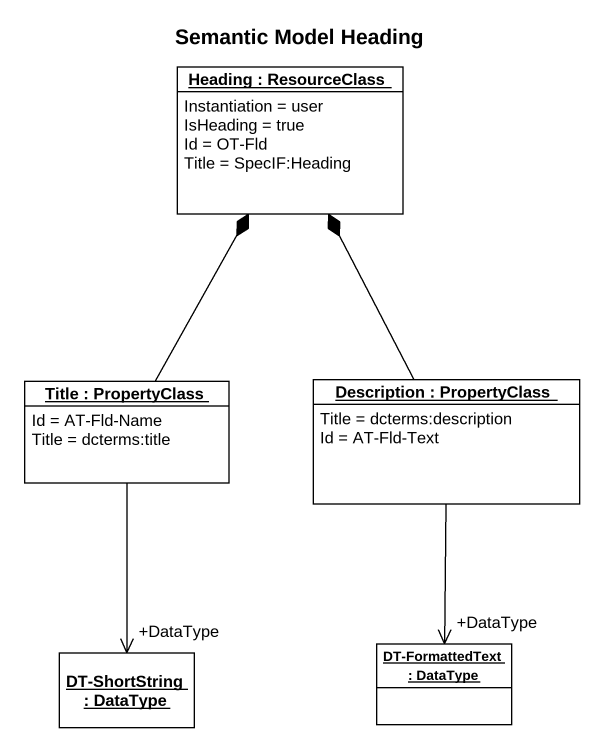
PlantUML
@startuml
title Semantic Model Heading
hide circle
hide empty members
object "Heading : ResourceClass" as Heading {
  Instantiation = user
  IsHeading = true
  Id = OT-Fld
  Title = SpecIF:Heading
}
object "Title : PropertyClass" as Title_ {
  Id = AT-Fld-Name
  Title = dcterms:title
}
object "Description : PropertyClass" as Description {
  Title = dcterms:description
  Id = AT-Fld-Text
}
object "DT-ShortString : DataType" as DT_ShortString
object "DT-FormattedText : DataType" as DT_FormattedText
Title_ -up-* Heading
Title_ --> "+DataType" DT_ShortString
Description -up-* Heading
Description --> "+DataType" DT_FormattedText
@enduml
